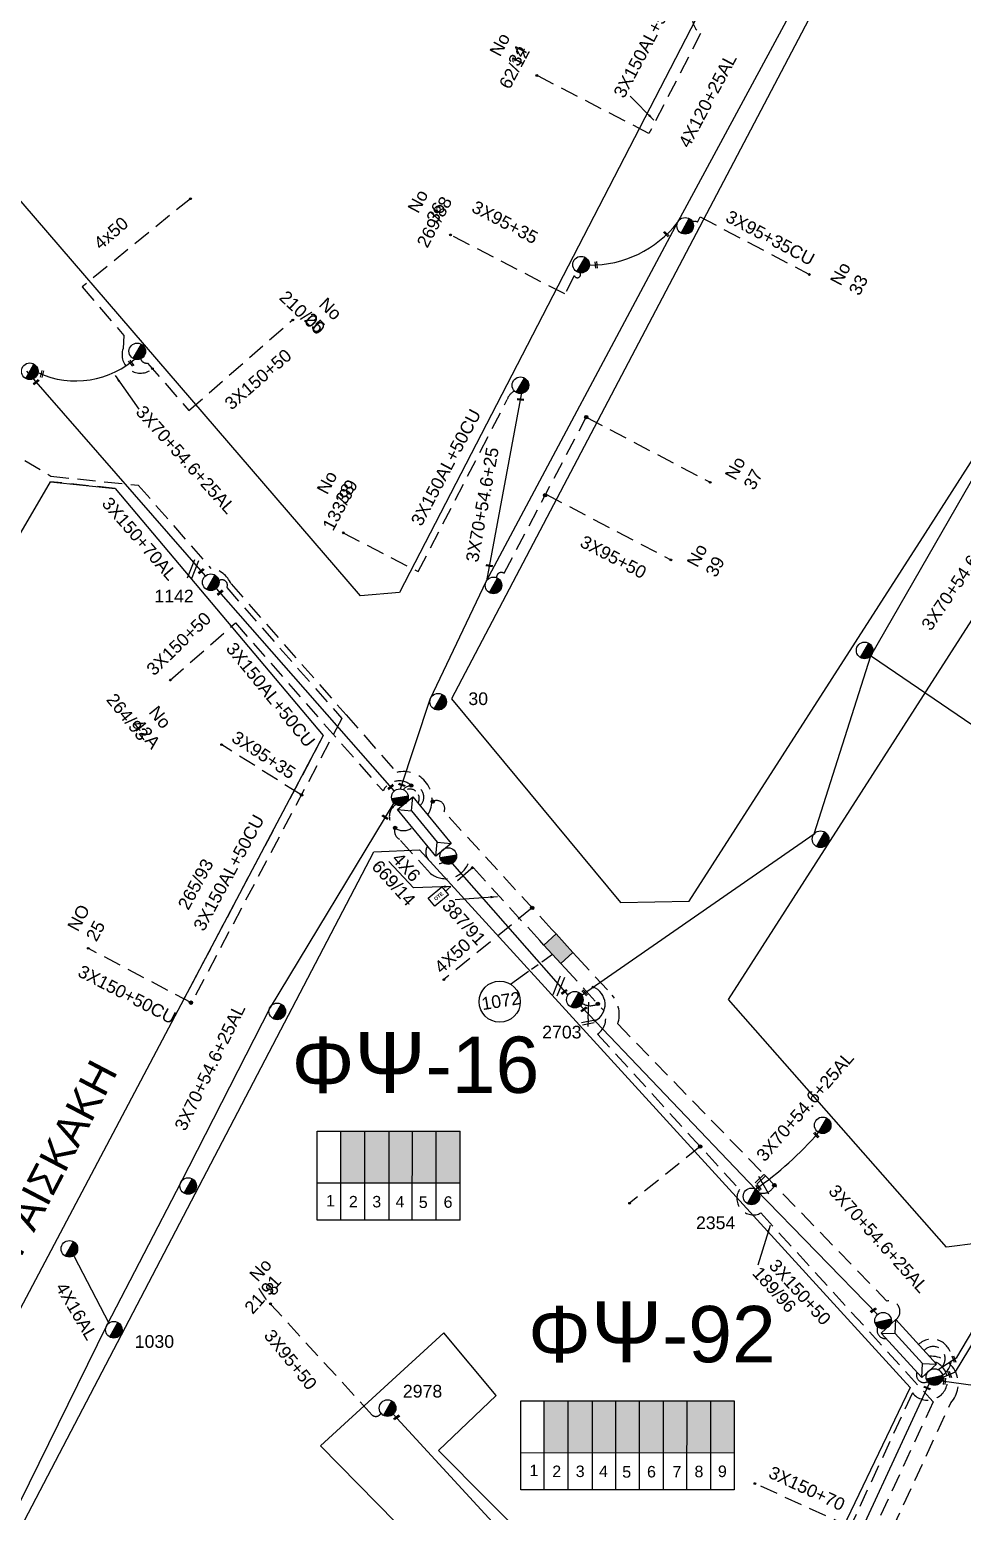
# Model space of a CAD drawing. Header units: millimetres. Extents: x 771 to 3391, y 686 to 1835.
# Drawn here: x 1578.8 to 1711.3, y 1358 to 1568.5 of the extents above; entities that cross this region are included whole.
import ezdxf

# ---------------------------------------------------------------- set-up
doc = ezdxf.new("R2010")
doc.units = ezdxf.units.MM
doc.linetypes.add('DASHED', pattern=[19.05, 12.7, -6.35])
for name, color, linetype in [('Link Box 4 Διευθύνσεων', 7, 'Continuous'), ('Pillar OTE', 7, 'Continuous'), ('Άγνωστα', 7, 'Continuous'), ('Γυμνά εναέρια ΧΤ και ΦΟΠ (3Φ)   4x50+16AL', 7, 'Continuous'), ('Εναέρια παροχή ΧΤ 4x16', 7, 'SYN_LINE'), ('Επιγραφές - Σχήματα', 7, 'Continuous'), ('Καλωδια Χ.Τ 3x95+35', 7, 'DASHED'), ('Καλωδια ΧΤ  3X95+50', 7, 'Continuous'), ('Καλώδια ΧΤ   3x150+50CU', 7, 'DASHED'), ('Καλώδια ΧΤ   3x150+70AL', 7, 'DASHED'), ('Καλώδια ΧΤ   3x150AL+50CU', 7, 'DASHED'), ('Μηχανική τομή', 7, 'Continuous'), ('Στύλος ΦΜ', 7, 'Continuous'), ('Στύλος ΦΜ @ 1', 7, 'Continuous'), ('Συνδέσεις', 7, 'Continuous'), ('Συνεστραμμένα ΧΤ   3x70+54.6+25 AL', 7, 'SYN_LINE'), ('Συνεστραμμένα ΧΤ   4x120+25 AL', 7, 'SYN_LINE'), ('Τομή', 7, 'Continuous'), ('Υποσταθμός εναέριος 2 στύλων', 7, 'Continuous'), ('Υποσταθμός πόλεως', 7, 'Continuous'), ('Υπόβαθρο ΔΕΗ', 7, 'Continuous'), ('Υπόγεια καλώδια Παροχών ΧΤ   4x16AL', 7, 'DASHED'), ('Υπόγεια καλώδια Παροχών ΧΤ   4x50AL', 7, 'DASHED'), ('Υπόγεια καλώδια Παροχών ΧΤ   4x6', 7, 'DASHED')]:
    doc.layers.add(name, color=color, linetype=linetype)
doc.styles.add('arial', font='arial.ttf')
doc.styles.get("Standard").update_dxf_attribs({"font": 'arial.ttf'})
doc.linetypes.add('SYN_LINE', pattern='A,0.5,-0.0001,["/\\/\\/\\/",Standard,S=0.1,R=0,X=0,Y=-0.05],-0.25', length=0.7501)
doc.dimstyles.new('ISO-25', dxfattribs={"dimtxt": 2.5, "dimasz": 2.5, "dimexe": 1.25, "dimexo": 0.625, "dimtad": 1, "dimtxsty": 'Standard', "dimcen": 2.5, "dimadec": 0, "dimazin": 0, "dimtfac": 1, "dimtmove": 0, "dimatfit": 3, "dimfxl": 1, "dimarcsym": 0})

# ---------------------------------------------------------------- blocks, each defined once
blk = doc.blocks.new('ΥΠΑΡΧΩΝ ΤΣΙΜΕΝΤΕΝΙΟΣ ΣΤΥΛΟΣ')
at = {"layer": 'Στύλος ΦΜ'}
blk.add_hatch(color=7, dxfattribs=at).paths.add_polyline_path([(-1.29, -2.28, 0.574793), (2.62, 0, 0.268822), (1.3, 2.27)])
at = {"layer": 'Στύλος ΦΜ', "color": 7}
blk.add_line((-1.29, -2.28), (1.3, 2.27), dxfattribs=at)
blk.add_circle((0, 0), 2.62, dxfattribs=at)
at = {"layer": 'Στύλος ΦΜ', "flags": 4}
for tag, p in [('ΑΡΙΘΜΟΣ', (-4.68, 8.05)), ('ΤΥΠΟΣ', (-4.91, 3.03))]:
    blk.add_attdef(tag, p, '', height=4, dxfattribs=at)
blk = doc.blocks.new('ΥΠΟΣΤΑΘΜΟΣ ΕΝΑΕΡΙΟΣ ΕΠΙ 2 ΣΤΥΛΩΝ')
at = {"layer": 'Υποσταθμός εναέριος 2 στύλων', "linetype": 'Continuous'}
for points in [[(-11.97, -2.11, 0.574793), (-8.45, -0.07, 0.268822), (-9.64, 1.98)], [(9.68, -2.15, 0.574793), (13.19, -0.1, 0.268822), (12.01, 1.95)]]:
    blk.add_hatch(color=256, dxfattribs=at).paths.add_polyline_path(points)
for p, q in [((-11.97, -2.11), (-9.64, 1.98)), ((9.68, -2.15), (12.01, 1.95))]:
    blk.add_line(p, q, dxfattribs=at)
for centre in [(-10.81, -0.07), (10.84, -0.1)]:
    blk.add_circle(centre, 2.36, dxfattribs=at)
at = {"layer": 'Υποσταθμός πόλεως', "linetype": 'Continuous', "ltscale": 40}
blk.add_lwpolyline([(-8.57, 2.82), (8.57, 2.82), (8.57, -2.82), (-8.57, -2.82)], close=True, dxfattribs=at)
for points in [[(-5.75, 0), (-8.57, 2.82)], [(-8.57, -2.82), (-5.75, 0)], [(-5.75, 0), (5.75, 0)], [(5.75, 0), (8.57, 2.82)], [(8.57, -2.82), (5.75, 0)]]:
    blk.add_lwpolyline(points, dxfattribs=at)
at = {"layer": 'Υποσταθμός εναέριος 2 στύλων', "ltscale": 40, "flags": 1}
for tag, p in [('ΜΕΤΑΣΧΗΜΑΤΙΣΜΟΣ', (14.09, 2.51)), ('ΙΣΧΥΣ', (14.07, -0.28)), ('ΑΡΙΘΜΟΣ', (14.19, -3))]:
    blk.add_attdef(tag, p, '', height=1.8, dxfattribs=at)
blk = doc.blocks.new('ΜΗΧΑΝΙΚΗ ΤΟΜΗ')
at = {"layer": 'Μηχανική τομή', "ltscale": 40}
for p, q in [((-1.89, 0.78), (1.89, 0.78)), ((1.89, 0), (-1.89, 0))]:
    blk.add_line(p, q, dxfattribs=at)
blk = doc.blocks.new('_ΣΥΝΔΕΣΗ')
at = {"layer": 'Συνδέσεις', "linetype": 'SYN_LINE', "ltscale": 40}
blk.add_hatch(color=256, dxfattribs=at).paths.add_polyline_path([(0.5, -0.01, 1), (-0.5, -0.01, 1)])
at = {"layer": 'Συνδέσεις'}
blk.add_circle((0, -0.01), 0.5, dxfattribs=at)
blk = doc.blocks.new('LINK BOX 4 ΑΝΑΧΩΡΗΣΕΩΝ')
at = {"layer": 'Link Box 4 Διευθύνσεων', "ltscale": 40}
blk.add_hatch(color=256, dxfattribs=at).paths.add_polyline_path([(-3.54, 0), (-3.54, -4.67), (3.54, -4.67), (3.54, 0)])
for p, q in [((-3.54, 0), (-5.33, 0)), ((5.33, 0), (3.54, 0)), ((-3.54, -4.67), (-5.33, -4.67)), ((5.33, -4.67), (3.54, -4.67))]:
    blk.add_line(p, q, dxfattribs=at)
blk.add_lwpolyline([(-3.54, -4.67), (-3.54, 0), (3.54, 0), (3.54, -4.67)], close=True, dxfattribs=at)
blk = doc.blocks.new('τομή_')
at = {"layer": 'Επιγραφές - Σχήματα'}
for p, q in [((-1.29, -0.22), (0.13, 0.75)), ((-1.08, -0.46), (0.34, 0.51)), ((-0.66, 0.62), (-0.29, -0.37))]:
    blk.add_line(p, q, dxfattribs=at)
blk = doc.blocks.new('ΤΟΜΗ')
at = {"layer": 'Τομή', "ltscale": 40}
for p, q in [((-5.68, 0), (5.68, 0)), ((5.68, -2.33), (-5.68, -2.33))]:
    blk.add_line(p, q, dxfattribs=at)
blk = doc.blocks.new('TSONTA XT1')
at = {"ltscale": 40}
h = blk.add_hatch(color=256, dxfattribs=at)
h.dxf.hatch_style = 1
h.paths.add_polyline_path([(596, 2487.7), (597.1, 2488.8), (596, 2489.9), (594.9, 2488.8)])
blk.add_lwpolyline([(594.9, 2488.8), (596, 2489.9), (597.1, 2488.8), (596, 2487.7)], close=True, dxfattribs=at)
blk = doc.blocks.new('PILLAR ΟΤΕ')
at = {"layer": 'Pillar OTE', "ltscale": 40}
blk.add_lwpolyline([(-3.31, 2.02), (3.39, 2.02), (3.39, -1.99), (-3.31, -1.99)], close=True, dxfattribs=at)
at = {"layer": 'Pillar OTE', "insert": (-1.81, 0.71), "char_height": 1.3575, "width": 109.961, "attachment_point": 1}
blk.add_mtext('{\\fArial|b1|i0|c161|p34;OTE}', dxfattribs=at)

msp = doc.modelspace()

# ---------------------------------------------------------------- hatches: boundary and pattern name
at = {"layer": 'Pillar OTE', "ltscale": 40}
h = msp.add_hatch(color=256, dxfattribs=at)
h.dxf.hatch_style = 1
h.paths.add_polyline_path([(1641.69201, 1449.63081), (1641.52393, 1449.24783), (1641.93033, 1449.3655)])
at = {"layer": 'Καλώδια ΧΤ   3x150+50CU', "linetype": 'DASHED', "ltscale": 0.2}
h = msp.add_hatch(color=173, dxfattribs=at)
h.dxf.hatch_style = 1
h.paths.add_polyline_path([(1626.46004, 1412.04617), (1623.02016, 1412.04639), (1623.0197, 1404.6858), (1626.45958, 1404.68246)])
h = msp.add_hatch(color=27, dxfattribs=at)
h.dxf.hatch_style = 1
h.paths.add_polyline_path([(1629.89961, 1412.04596), (1626.46004, 1412.04617), (1626.45958, 1404.68246), (1629.89914, 1404.67912)])
h = msp.add_hatch(color=30, dxfattribs=at)
h.dxf.hatch_style = 1
h.paths.add_polyline_path([(1633.19716, 1412.04575), (1629.89961, 1412.04596), (1629.89914, 1404.67912), (1633.1967, 1404.67591)])
h = msp.add_hatch(color=85, dxfattribs=at)
h.dxf.hatch_style = 1
h.paths.add_polyline_path([(1636.58316, 1412.04554), (1633.19716, 1412.04575), (1633.1967, 1404.67591), (1636.5827, 1404.67263)])
h = msp.add_hatch(color=2, dxfattribs=at)
h.dxf.hatch_style = 1
h.paths.add_polyline_path([(1639.9798, 1412.04533), (1636.58316, 1412.04554), (1636.5827, 1404.67263), (1639.97934, 1404.66933)])
h = msp.add_hatch(color=1, dxfattribs=at)
h.dxf.hatch_style = 1
h.paths.add_polyline_path([(1655.35573, 1373.74575), (1651.91586, 1373.74596), (1651.9154, 1366.38537), (1655.35527, 1366.38203)])
h = msp.add_hatch(color=173, dxfattribs=at)
h.dxf.hatch_style = 1
h.paths.add_polyline_path([(1658.7953, 1373.74553), (1655.35573, 1373.74575), (1655.35527, 1366.38203), (1658.79484, 1366.37869)])
h = msp.add_hatch(color=30, dxfattribs=at)
h.dxf.hatch_style = 1
h.paths.add_polyline_path([(1662.09286, 1373.74533), (1658.7953, 1373.74553), (1658.79484, 1366.37869), (1662.0924, 1366.37549)])
h = msp.add_hatch(color=151, dxfattribs=at)
h.dxf.hatch_style = 1
h.paths.add_polyline_path([(1665.47886, 1373.74512), (1662.09286, 1373.74533), (1662.0924, 1366.37549), (1665.4784, 1366.3722)])
h = msp.add_hatch(color=62, dxfattribs=at)
h.dxf.hatch_style = 1
h.paths.add_polyline_path([(1668.8755, 1373.7449), (1665.47886, 1373.74512), (1665.4784, 1366.3722), (1668.87504, 1366.3689)])
h = msp.add_hatch(color=2, dxfattribs=at)
h.dxf.hatch_style = 1
h.paths.add_polyline_path([(1672.21255, 1373.74469), (1668.8755, 1373.7449), (1668.87504, 1366.3689), (1672.21209, 1366.36566)])
h = msp.add_hatch(color=5, dxfattribs=at)
h.dxf.hatch_style = 1
h.paths.add_polyline_path([(1675.60092, 1373.74448), (1672.21255, 1373.74469), (1672.21209, 1366.36566), (1675.60046, 1366.36237)])
h = msp.add_hatch(color=6, dxfattribs=at)
h.dxf.hatch_style = 1
h.paths.add_polyline_path([(1678.92103, 1373.74427), (1675.60092, 1373.74448), (1675.60046, 1366.36237), (1678.92056, 1366.35915)])

# ---------------------------------------------------------------- linework, layer by layer
at = {"layer": 'Pillar OTE', "ltscale": 40}
for points in [[(1641.93033, 1449.3655), (1641.52393, 1449.24783), (1641.69201, 1449.63081), (1641.93033, 1449.3655)], [(1619.69146, 1399.40631), (1619.69225, 1412.0466), (1639.9798, 1412.04533)], [(1623.01937, 1399.40391), (1623.02016, 1412.04639)], [(1626.45925, 1399.40048), (1626.46004, 1412.04617)], [(1629.89881, 1399.39704), (1629.89961, 1412.04596)], [(1633.19637, 1399.39375), (1633.19716, 1412.04575)], [(1636.58237, 1399.39037), (1636.58316, 1412.04554)], [(1639.97902, 1399.50941), (1639.9798, 1412.04533)], [(1619.69179, 1404.68903), (1639.97934, 1404.66933)], [(1639.97901, 1399.38698), (1639.97902, 1399.50941)], [(1639.97901, 1399.37757), (1639.97901, 1399.37757), (1619.69146, 1399.40724)], [(1648.58716, 1361.10588), (1648.58795, 1373.74617), (1678.92103, 1373.74427), (1678.92023, 1361.07652), (1648.58716, 1361.10681)], [(1651.91507, 1361.10349), (1651.91586, 1373.74596)], [(1655.35494, 1361.10005), (1655.35573, 1373.74575)], [(1658.79451, 1361.09662), (1658.7953, 1373.74553)], [(1662.09207, 1361.09333), (1662.09286, 1373.74533)], [(1665.47806, 1361.08995), (1665.47886, 1373.74512)], [(1668.87471, 1361.08655), (1668.8755, 1373.7449)], [(1672.21175, 1361.08322), (1672.21255, 1373.74469)], [(1675.60013, 1361.07984), (1675.60092, 1373.74448)], [(1648.58749, 1366.38861), (1678.92056, 1366.35915)]]:
    msp.add_lwpolyline(points, dxfattribs=at)
at = {"layer": 'Άγνωστα', "color": 151, "linetype": 'SYN_LINE', "ltscale": 15}
msp.add_lwpolyline([(1697.39057, 1480.18288), (1713.8339, 1468.99562)], dxfattribs=at)
at = {"layer": 'Άγνωστα', "color": 30, "linetype": 'DASHED', "ltscale": 0.2}
msp.add_lwpolyline([(1674.09349, 1409.84036), (1664.05365, 1401.78909)], dxfattribs=at)
at = {"layer": 'Γυμνά εναέρια ΧΤ και ΦΟΠ (3Φ)   4x50+16AL', "color": 1, "linetype": 'Continuous', "ltscale": 0.2}
msp.add_lwpolyline([(1678.49511, 1322.40586), (1659.8037, 1339.97454), (1630.47992, 1371.82759)], dxfattribs=at)
at = {"layer": 'Εναέρια παροχή ΧΤ 4x16', "color": 85, "linetype": 'Continuous', "ltscale": 0.2}
msp.add_lwpolyline([(1590.12271, 1384.7312), (1584.61538, 1395.34991)], dxfattribs=at)
at = {"layer": 'Καλωδια Χ.Τ 3x95+35', "color": 27, "linetype": 'DASHED', "ltscale": 0.2}
for points in [[(1672.78175, 1541.11334, -0.270676768), (1673.69659, 1541.13253), (1674.08495, 1541.87089), (1689.50818, 1533.75851)], [(1657.05034, 1533.92405, -1.049073113), (1656.20043, 1533.52755), (1654.85729, 1530.92786), (1638.41781, 1539.42138)]]:
    msp.add_lwpolyline(points, format="xyb", dxfattribs=at)
at = {"layer": 'Καλωδια Χ.Τ 3x95+35', "color": 30, "linetype": 'DASHED', "ltscale": 0.2}
msp.add_lwpolyline([(1617.24138, 1459.87959), (1605.99924, 1466.98765)], dxfattribs=at)
at = {"layer": 'Καλωδια ΧΤ  3X95+50', "color": 27, "linetype": 'DASHED', "ltscale": 0.2}
for points in [[(1657.89783, 1513.44072), (1675.50535, 1504.17944)], [(1652.15051, 1502.51392), (1669.93206, 1493.1611)]]:
    msp.add_lwpolyline(points, dxfattribs=at)
at = {"layer": 'Καλωδια ΧΤ  3X95+50', "color": 1, "linetype": 'DASHED', "ltscale": 0.2}
msp.add_lwpolyline([(1628.74397, 1371.98217, -0.479630736), (1627.51234, 1371.69204), (1627.51234, 1371.69204), (1613.08765, 1387.42968)], format="xyb", dxfattribs=at)
at = {"layer": 'Καλώδια ΧΤ   3x150+50CU', "color": 27, "linetype": 'DASHED', "ltscale": 0.2}
for points in [[(1676.18091, 1572.36242, 0.884815953), (1674.15273, 1567.94505), (1666.80854, 1553.73016), (1650.86609, 1561.9669)], [(1623.39193, 1497.00293), (1634.04714, 1491.49787), (1646.67253, 1515.93471, -0.221332798), (1647.71927, 1517.12657)]]:
    msp.add_lwpolyline(points, format="xyb", dxfattribs=at)
at = {"layer": 'Καλώδια ΧΤ   3x150+50CU', "linetype": 'DASHED', "ltscale": 0.2}
for points in [[(1591.0007, 1503.30854), (1581.7755, 1504.25496)], [(1620.54145, 1468.20932), (1600.75395, 1430.8097)]]:
    msp.add_lwpolyline(points, dxfattribs=at)
at = {"layer": 'Καλώδια ΧΤ   3x150+50CU', "color": 30, "linetype": 'DASHED', "ltscale": 0.2}
for points in [[(1605.72775, 1490.19881, -0.781356455), (1606.84508, 1489.22654), (1623.18219, 1470.63451), (1601.81464, 1430.24851), (1587.20606, 1437.97766)], [(1598.78893, 1476.0696), (1608.05593, 1484.21266), (1629.03234, 1460.341, -0.499969321), (1633.04712, 1461.11486)], [(1656.61591, 1436.76126), (1661.59173, 1431.32738, -0.258708654), (1662.38154, 1427.26412), (1683.15536, 1405.87471), (1700.60722, 1387.90569, -0.807668055), (1701.88487, 1385.25983)], [(1654.89456, 1435.18501), (1660.45561, 1429.11203, -0.356847731), (1659.50711, 1425.81567), (1679.66415, 1403.73926, 0.767804806), (1682.70654, 1400.40717), (1707.18321, 1373.59981), (1694.51263, 1346.23678), (1686.35709, 1331.11819)]]:
    msp.add_lwpolyline(points, format="xyb", dxfattribs=at)
at = {"layer": 'Καλώδια ΧΤ   3x150+50CU', "color": 2, "linetype": 'DASHED', "ltscale": 0.2}
msp.add_lwpolyline([(1653.01744, 1440.69099), (1637.71383, 1457.40342, 0.750425086), (1635.9887, 1458.7706)], format="xyb", dxfattribs=at)
at = {"layer": 'Καλώδια ΧΤ   3x150+50CU', "color": 85, "linetype": 'DASHED', "ltscale": 0.2}
msp.add_lwpolyline([(1651.29609, 1439.11475), (1641.17969, 1450.16244, -0.510178686), (1635.79481, 1448.62371), (1631.36362, 1453.47684, -0.365445476), (1630.74004, 1455.10473)], format="xyb", dxfattribs=at)
at = {"layer": 'Καλώδια ΧΤ   3x150+50CU', "color": 62, "linetype": 'DASHED', "ltscale": 0.2}
msp.add_lwpolyline([(1688.46544, 1330.11698), (1696.57492, 1345.15017), (1709.68681, 1373.46624, 0.673524003), (1706.63286, 1380.06265)], format="xyb", dxfattribs=at)
at = {"layer": 'Καλώδια ΧΤ   3x150+50CU', "color": 30, "linetype": 'DASHED', "ltscale": 0.2}
for centre, radius, start, end in [((1633.1649, 1459.45869), 1.66035, 312.937406, 139.4975063), ((1658.49957, 1431.99906), 2.15402, 237.3585189, 298.863188), ((1682.99953, 1404.9218), 1.70985, 250.0093061, 341.1420018)]:
    msp.add_arc(centre, radius, start, end, dxfattribs=at)
at = {"layer": 'Καλώδια ΧΤ   3x150+50CU', "color": 27, "linetype": 'DASHED', "ltscale": 0.1}
msp.add_arc((1632.83867, 1459.27044), 1.34849, 329.9549669, 122.1680546, dxfattribs=at)
at = {"layer": 'Καλώδια ΧΤ   3x150+50CU', "color": 85, "linetype": 'DASHED', "ltscale": 0.2}
msp.add_arc((1631.93654, 1456.71689), 2.00765, 121.9682259, 308.791064, dxfattribs=at)
at = {"layer": 'Καλώδια ΧΤ   3x150+50CU', "color": 173, "linetype": 'DASHED', "ltscale": 0.2}
for centre, radius, start, end in [((1636.72853, 1451.63558), 1.63694, 146.9946163, 299.0550029), ((1705.85553, 1377.3914), 1.06298, 156.8520291, 299.074311)]:
    msp.add_arc(centre, radius, start, end, dxfattribs=at)
at = {"layer": 'Καλώδια ΧΤ   3x150+50CU', "color": 151, "linetype": 'DASHED', "ltscale": 0.2}
msp.add_arc((1700.39868, 1383.76533), 1.19374, 157.4245281, 275.9107479, dxfattribs=at)
at = {"layer": 'Καλώδια ΧΤ   3x150+50CU', "color": 5, "linetype": 'DASHED', "ltscale": 0.2}
msp.add_arc((1706.99891, 1379.70694), 2.77823, 302.7687686, 133.0394199, dxfattribs=at)
at = {"layer": 'Καλώδια ΧΤ   3x150+50CU', "color": 2, "linetype": 'DASHED', "ltscale": 0.2}
msp.add_arc((1707.16425, 1379.72864), 1.71781, 294.6336421, 137.994084, dxfattribs=at)
at = {"layer": 'Καλώδια ΧΤ   3x150+70AL', "color": 2, "linetype": 'DASHED', "ltscale": 0.2}
msp.add_lwpolyline([(1577.6764, 1519.88337, -0.397175627), (1576.29857, 1519.31181), (1571.62757, 1511.23572), (1581.85715, 1505.05079), (1594.27279, 1503.77705), (1604.56789, 1491.96345, -0.267899248), (1607.44603, 1489.75461), (1623.78314, 1471.16258), (1630.97492, 1462.97816, -0.680371194), (1635.37504, 1456.93272)], format="xyb", dxfattribs=at)
at = {"layer": 'Καλώδια ΧΤ   3x150+70AL', "color": 27, "linetype": 'DASHED', "ltscale": 0.2}
msp.add_lwpolyline([(1645.15434, 1490.63368, -0.620787473), (1646.23154, 1491.26078), (1657.89783, 1513.44072)], format="xyb", dxfattribs=at)
at = {"layer": 'Καλώδια ΧΤ   3x150+70AL', "color": 6, "linetype": 'DASHED', "ltscale": 0.2}
msp.add_lwpolyline([(1707.32283, 1379.30741, -1.319252887), (1704.22844, 1374.85138), (1704.22844, 1374.85138), (1704.22844, 1374.85138), (1695.40801, 1355.80304), (1681.8665, 1361.98389)], format="xyb", dxfattribs=at)
at = {"layer": 'Καλώδια ΧΤ   3x150AL+50CU', "color": 5, "linetype": 'DASHED', "ltscale": 0.2}
msp.add_lwpolyline([(1594.57944, 1521.86583, 0.432640331), (1595.58606, 1521.12182), (1601.46708, 1514.3623), (1616.19608, 1527.26449)], format="xyb", dxfattribs=at)
at = {"layer": 'Συνεστραμμένα ΧΤ   3x70+54.6+25 AL', "color": 2, "ltscale": 20}
msp.add_lwpolyline([(1707.88026, 1378.16717), (1710.53876, 1379.87931), (1728.97833, 1410.93922), (1756.09921, 1456.30593), (1770.76197, 1481.98197), (1794.57013, 1523.29712), (1803.89579, 1541.8417)], dxfattribs=at)
at = {"layer": 'Συνεστραμμένα ΧΤ   3x70+54.6+25 AL', "color": 85, "ltscale": 20}
msp.add_lwpolyline([(1603.79667, 1490.8781), (1603.79667, 1490.8781), (1578.45337, 1519.95945)], dxfattribs=at)
at = {"layer": 'Συνεστραμμένα ΧΤ   3x70+54.6+25 AL', "color": 27, "linetype": 'SYN_LINE', "ltscale": 20}
msp.add_lwpolyline([(1648.79443, 1517.40802), (1643.73971, 1490.18584)], dxfattribs=at)
at = {"layer": 'Συνεστραμμένα ΧΤ   3x70+54.6+25 AL', "color": 151, "linetype": 'SYN_LINE', "ltscale": 20}
msp.add_lwpolyline([(1699.25881, 1385.97201), (1681.96199, 1403.78138), (1656.28296, 1430.70338), (1690.27041, 1454.23887), (1698.33378, 1479.54117), (1716.58236, 1511.29132), (1716.99325, 1511.38389)], dxfattribs=at)
at = {"layer": 'Συνεστραμμένα ΧΤ   3x70+54.6+25 AL', "color": 30, "linetype": 'SYN_LINE', "ltscale": 20}
msp.add_lwpolyline([(1605.35132, 1489.10852), (1630.63836, 1460.33126)], dxfattribs=at)
at = {"layer": 'Συνεστραμμένα ΧΤ   3x70+54.6+25 AL', "color": 85, "linetype": 'SYN_LINE', "ltscale": 20}
msp.add_lwpolyline([(1630.57887, 1458.64365), (1612.98735, 1429.61308), (1600.28915, 1404.74209), (1589.82068, 1384.48576), (1574.53577, 1353.56444)], dxfattribs=at)
at = {"layer": 'Συνεστραμμένα ΧΤ   3x70+54.6+25 AL', "color": 5, "linetype": 'SYN_LINE', "ltscale": 20}
msp.add_lwpolyline([(1707.67868, 1376.69145), (1710.35544, 1377.84755), (1724.16848, 1400.68843), (1728.60165, 1407.72646), (1728.79143, 1410.62439), (1730.4666, 1411.20247), (1750.52533, 1444.4527), (1756.19669, 1453.88055), (1755.35057, 1456.19487)], dxfattribs=at)
at = {"layer": 'Συνεστραμμένα ΧΤ   3x70+54.6+25 AL', "color": 173, "linetype": 'SYN_LINE', "ltscale": 20}
for points in [[(1638.8613, 1450.06105), (1655.30235, 1431.36041)], [(1708.39505, 1376.5646), (1725.17828, 1374.24544), (1741.82184, 1354.31498), (1758.97254, 1334.1354), (1777.14454, 1312.76741), (1795.04683, 1292.50917), (1809.60602, 1275.50146), (1827.20529, 1255.23213)]]:
    msp.add_lwpolyline(points, dxfattribs=at)
at = {"layer": 'Συνεστραμμένα ΧΤ   3x70+54.6+25 AL', "color": 1, "linetype": 'SYN_LINE', "ltscale": 20}
msp.add_lwpolyline([(1706.61217, 1376.19849), (1693.02342, 1346.85263), (1679.52056, 1321.82127)], dxfattribs=at)
at = {"layer": 'Συνεστραμμένα ΧΤ   3x70+54.6+25 AL', "color": 27, "linetype": 'SYN_LINE', "ltscale": 15}
msp.add_arc((1658.41124, 1550.86531), 15.83946, 269.7523507, 321.8803209, dxfattribs=at)
at = {"layer": 'Συνεστραμμένα ΧΤ   3x70+54.6+25 AL', "color": 5, "linetype": 'SYN_LINE', "ltscale": 20}
msp.add_arc((1585.40561, 1531.43369), 12.8594, 245.2151664, 312.868405, dxfattribs=at)
at = {"layer": 'Συνεστραμμένα ΧΤ   3x70+54.6+25 AL', "color": 151, "linetype": 'SYN_LINE', "ltscale": 15}
msp.add_arc((1652.98602, 1444.94679), 50.34082, 305.1413872, 318.8728272, dxfattribs=at)
at = {"layer": 'Συνεστραμμένα ΧΤ   4x120+25 AL', "color": 27, "linetype": 'SYN_LINE', "ltscale": 20}
msp.add_lwpolyline([(1631.50885, 1460.6336), (1635.75084, 1473.38431), (1643.73971, 1490.18584), (1670.94727, 1541.22775), (1691.1338, 1578.64128), (1705.64325, 1603.53311)], dxfattribs=at)
at = {"layer": 'Υπόβαθρο ΔΕΗ'}
for points in [[(1594.8852, 1657.16123), (1663.17395, 1614.7073), (1663.17395, 1614.7073), (1688.72698, 1599.51093), (1631.38765, 1488.52895), (1625.82302, 1488.0596), (1548.91821, 1577.41512), (1594.8852, 1657.16123)], [(1662.76291, 1444.4904), (1672.53322, 1444.70029), (1706.07149, 1496.93619), (1749.27286, 1564.42394), (1702.02999, 1593.74855), (1638.74072, 1473.4231), (1662.76291, 1444.4904)], [(1678.10009, 1430.72623), (1759.69049, 1557.86496), (1798.03827, 1534.00543), (1718.05142, 1396.69551), (1709.05692, 1395.55866), (1678.10009, 1430.72623)], [(1581.7755, 1504.25496), (1591.0007, 1503.30854), (1620.54145, 1468.20932), (1565.56158, 1364.29392), (1546.3453, 1381.25319), (1558.62863, 1404.37103), (1547.8891, 1410.08264), (1536.54551, 1388.90487), (1521.93896, 1401.69081), (1581.7755, 1504.25496)], [(1576.46743, 1353.55549), (1627.73378, 1451.68435), (1634.19703, 1451.98118), (1703.93009, 1375.60808), (1679.21281, 1324.1158), (1679.21281, 1324.1158), (1679.21281, 1324.1158), (1636.90039, 1366.67172), (1645.10894, 1374.47827), (1637.65346, 1383.3777), (1620.17367, 1367.35924), (1673.65377, 1312.88338), (1673.65377, 1312.88338), (1673.65377, 1312.88338), (1653.68213, 1274.98237), (1644.36477, 1277.84103), (1576.46743, 1353.55549)], [(1633.37946, 1446.59253), (1629.85178, 1450.3164)], [(1650.11496, 1435.03318), (1651.08066, 1435.71903)], [(1651.60514, 1436.09153), (1653.09533, 1437.14988)], [(1647.1346, 1432.91648), (1649.70065, 1434.73893)], [(1658.15822, 1427.97143), (1658.2793, 1430.34288)], [(1682.88511, 1404.71551), (1683.77778, 1403.13601)]]:
    msp.add_lwpolyline(points, dxfattribs=at)
msp.add_circle((1645.61205, 1430.41992), 2.92421, dxfattribs=at)
msp.add_arc((1657.95689, 1430.04385), 2.61854, 296.8641322, 69.5218848, dxfattribs=at)
at = {"layer": 'Υπόγεια καλώδια Παροχών ΧΤ   4x50AL', "color": 5, "linetype": 'DASHED', "ltscale": 0.2}
msp.add_lwpolyline([(1601.66834, 1544.46328), (1586.29088, 1531.93636), (1592.23331, 1525.04241), (1592.11458, 1523.17438, 0.774219683), (1596.28005, 1520.32416, 0.513545396)], format="xyb", dxfattribs=at)
at = {"layer": 'Υπόγεια καλώδια Παροχών ΧΤ   4x50AL', "color": 2, "linetype": 'DASHED', "ltscale": 0.2}
msp.add_lwpolyline([(1650.21973, 1443.74626), (1637.68052, 1433.54988)], dxfattribs=at)
at = {"layer": 'Υπόγεια καλώδια Παροχών ΧΤ   4x6', "color": 85, "linetype": 'DASHED', "ltscale": 0.2}
msp.add_lwpolyline([(1641.52393, 1449.24783), (1637.87273, 1446.08588)], dxfattribs=at)

# ---------------------------------------------------------------- block references
at = {"layer": 'Link Box 4 Διευθύνσεων', "xscale": 0.4999999999999999, "yscale": 0.4999999999999999, "zscale": 0.4999999999999999, "rotation": 312.4804185998576}
msp.add_blockref('LINK BOX 4 ΑΝΑΧΩΡΗΣΕΩΝ', (1654.81668, 1438.72612), dxfattribs=at)
at = {"layer": 'Pillar OTE', "xscale": 0.3750000000000001, "yscale": 0.3750000000000001, "zscale": 0.3750000000000001, "rotation": 39.49957125318861}
msp.add_blockref('PILLAR ΟΤΕ', (1636.89851, 1445.34486), dxfattribs=at)
at = {"layer": 'Επιγραφές - Σχήματα'}
for p, rotation in [((1658.51964, 1427.13611), 336.7428863441848), ((1683.11055, 1405.12874), 10.06340706940042)]:
    msp.add_blockref('τομή_', p, dxfattribs=dict(at, rotation=rotation))
at = {"layer": 'Μηχανική τομή'}
for p, xscale, yscale, zscale, rotation in [((1669.21267, 1539.3562), 0.2500000000001926, 0.2500000000001926, 0.2500000000001926, 315.682548902675), ((1659.22274, 1535.04694), 0.2500000000001926, 0.2500000000001926, 0.2500000000001926, 274.5518553735486), ((1593.19247, 1521.03054), 0.249999999999919, 0.249999999999919, 0.249999999999919, 309.1386849044329), ((1580.49966, 1519.58744), 0.249999999999919, 0.249999999999919, 0.249999999999919, 255.2830443719102), ((1579.80726, 1518.31952), 0.249999999999919, 0.249999999999919, 0.249999999999919, 40.56615340063241), ((1648.54429, 1515.85278), 0.2500000000001926, 0.2500000000001926, 0.2500000000001926, 353.2363116465848), ((1644.12188, 1492.24405), 0.2500000000001926, 0.2500000000001926, 0.2500000000001926, 353.2363116465848), ((1603.25349, 1491.50139), 0.249999999999919, 0.249999999999919, 0.249999999999919, 40.56615340063241), ((1605.94365, 1488.43444), 0.249999999999919, 0.249999999999919, 0.249999999999919, 40.56615340063241), ((1630.18432, 1460.8323), 0.249999999999919, 0.249999999999919, 0.249999999999919, 40.56615340063241), ((1631.6674, 1461.11017), 0.2500000000001927, 0.2500000000001927, 0.2500000000001927, 341.4480870787878), ((1629.27313, 1456.54337), 0.2500000000001928, 0.2500000000001928, 0.2500000000001928, 325.982015981148), ((1654.81469, 1431.73147), 0.2499999999999681, 0.2499999999999681, 0.2499999999999681, 36.11407878704492), ((1657.59776, 1431.61385), 0.2500000000001928, 0.2500000000001928, 0.2500000000001928, 312.6268794242704), ((1657.63075, 1429.25347), 0.2499999999999681, 0.2499999999999681, 0.2499999999999681, 36.11407878704492), ((1690.50087, 1411.41045), 0.2500000000001927, 0.2500000000001927, 0.2500000000001927, 312.0080381144837), ((1682.28283, 1403.95577), 0.2500000000001927, 0.2500000000001927, 0.2500000000001927, 312.0080381144838), ((1698.73073, 1386.51574), 0.2499999999999681, 0.2499999999999681, 0.2499999999999681, 36.11407878704492), ((1710.04478, 1379.61731), 0.2500000000002005, 0.2500000000002005, 0.2500000000002005, 288.7183560410072), ((1708.70916, 1376.52119), 0.2500000000002005, 0.2500000000002005, 0.2500000000002005, 263.6989400630474), ((1709.42725, 1377.44667), 0.2500000000002005, 0.2500000000002005, 0.2500000000002005, 288.7183560410072), ((1706.27118, 1375.4621), 0.2500000000001927, 0.2500000000001927, 0.2500000000001927, 336.0040190572474), ((1631.03176, 1371.29126), 0.2499999999999681, 0.2499999999999681, 0.2499999999999681, 36.11407878704492)]:
    msp.add_blockref('ΜΗΧΑΝΙΚΗ ΤΟΜΗ', p, dxfattribs=dict(at, xscale=xscale, yscale=yscale, zscale=zscale, rotation=rotation))
at = {"layer": 'Στύλος ΦΜ @ 1', "ltscale": 40, "xscale": 0.4499999999998181, "yscale": 0.4499999999998181, "zscale": 0.4499999999998181}
for p in [(1671.94686, 1540.60488), (1657.1671, 1535.09601), (1594.12594, 1522.78504), (1648.54799, 1517.96345), (1644.7231, 1489.5377), (1697.4446, 1480.31351), (1691.182, 1453.49311), (1614.01446, 1429.03672), (1691.48635, 1412.86047), (1601.35578, 1404.24266), (1584.47754, 1395.3168)]:
    msp.add_blockref('ΥΠΑΡΧΩΝ ΤΣΙΜΕΝΤΕΝΙΟΣ ΣΤΥΛΟΣ', p, dxfattribs=at)
at = {"layer": 'Στύλος ΦΜ @ 1', "ltscale": 40}
ref = msp.add_blockref('ΥΠΑΡΧΩΝ ΤΣΙΜΕΝΤΕΝΙΟΣ ΣΤΥΛΟΣ', (1578.85238, 1519.9483), dxfattribs=dict(at, xscale=0.4499999999998181, yscale=0.4499999999998181, zscale=0.4499999999998181))
ref.add_attrib('ΤΥΠΟΣ', '874', (1571.06004, 1519.14682), dxfattribs={"layer": 'Στύλος ΦΜ', "height": 1.8, "flags": 4})
ref = msp.add_blockref('ΥΠΑΡΧΩΝ ΤΣΙΜΕΝΤΕΝΙΟΣ ΣΤΥΛΟΣ', (1604.56886, 1489.9888), dxfattribs=dict(at, xscale=0.4499999999998181, yscale=0.4499999999998181, zscale=0.4499999999998181))
ref.add_attrib('ΤΥΠΟΣ', '1142', (1596.55006, 1487.11949), dxfattribs={"layer": 'Στύλος ΦΜ', "height": 1.8, "flags": 4})
ref = msp.add_blockref('ΥΠΑΡΧΩΝ ΤΣΙΜΕΝΤΕΝΙΟΣ ΣΤΥΛΟΣ', (1636.86847, 1473.01277), dxfattribs=dict(at, xscale=0.4499999999998181, yscale=0.4499999999998181, zscale=0.4499999999998181))
ref.add_attrib('ΤΥΠΟΣ', '30', (1641.15636, 1472.54889), dxfattribs={"layer": 'Στύλος ΦΜ', "height": 1.8, "flags": 4})
ref = msp.add_blockref('ΥΠΑΡΧΩΝ ΤΣΙΜΕΝΤΕΝΙΟΣ ΣΤΥΛΟΣ', (1656.2807, 1430.70467), dxfattribs=dict(at, xscale=0.4499999999998181, yscale=0.4499999999998181, zscale=0.4499999999998181))
ref.add_attrib('ΤΥΠΟΣ', '2703', (1651.63799, 1425.2004), dxfattribs={"layer": 'Στύλος ΦΜ', "height": 1.8, "flags": 4})
ref = msp.add_blockref('ΥΠΑΡΧΩΝ ΤΣΙΜΕΝΤΕΝΙΟΣ ΣΤΥΛΟΣ', (1681.37643, 1402.75949), dxfattribs=dict(at, xscale=0.4499999999998181, yscale=0.4499999999998181, zscale=0.4499999999998181))
ref.add_attrib('ΤΥΠΟΣ', '2354', (1673.48332, 1398.11795), dxfattribs={"layer": 'Στύλος ΦΜ', "height": 1.8, "flags": 4})
ref = msp.add_blockref('ΥΠΑΡΧΩΝ ΤΣΙΜΕΝΤΕΝΙΟΣ ΣΤΥΛΟΣ', (1590.79866, 1383.82949), dxfattribs=dict(at, xscale=0.4499999999998181, yscale=0.4499999999998181, zscale=0.4499999999998181))
ref.add_attrib('ΤΥΠΟΣ', '1030', (1593.76399, 1381.25523), dxfattribs={"layer": 'Στύλος ΦΜ', "height": 1.8, "flags": 4})
ref = msp.add_blockref('ΥΠΑΡΧΩΝ ΤΣΙΜΕΝΤΕΝΙΟΣ ΣΤΥΛΟΣ', (1629.68222, 1372.69409), dxfattribs=dict(at, xscale=0.4499999999998181, yscale=0.4499999999998181, zscale=0.4499999999998181))
ref.add_attrib('ΤΥΠΟΣ', '2978', (1631.85076, 1374.19589), dxfattribs={"layer": 'Στύλος ΦΜ', "height": 1.8, "flags": 4})
at = {"layer": 'Συνδέσεις'}
for p, xscale, yscale, zscale in [((1650.86609, 1561.9669), 0.25, 0.25, 0.25), ((1601.68571, 1544.46033), 0.25, 0.25, 0.25), ((1638.61359, 1539.32023), 0.25, 0.25, 0.25), ((1689.59046, 1533.70441), 0.25, 0.25, 0.25), ((1616.22379, 1527.23694), 0.25, 0.25, 0.25), ((1596.27925, 1520.32473), 0.25, 0.25, 0.25), ((1657.89783, 1513.44072), 0.4777242751394019, 0.4777242751394019, 0.4777242751394019), ((1652.06469, 1502.35075), 0.4777242751394019, 0.4777242751394019, 0.4777242751394019), ((1675.50535, 1504.17944), 0.25, 0.25, 0.25), ((1623.39193, 1497.00293), 0.25, 0.25, 0.25), ((1669.93206, 1493.1611), 0.25, 0.25, 0.25), ((1598.81772, 1476.0949), 0.25, 0.25, 0.25), ((1606.106, 1466.92423), 0.25, 0.25, 0.25), ((1633.04712, 1461.11486), 0.4777242751394019, 0.4777242751394019, 0.4777242751394019), ((1636.09458, 1458.83739), 0.4777242751394019, 0.4777242751394019, 0.4777242751394019), ((1630.74004, 1455.10473), 0.4777242751394019, 0.4777242751394019, 0.4777242751394019), ((1650.21973, 1443.74626), 0.4777242751394019, 0.4777242751394019, 0.4777242751394019), ((1587.16229, 1437.99979), 0.25, 0.25, 0.25), ((1637.68052, 1433.54988), 0.25, 0.25, 0.25), ((1658.87299, 1432.49691), 0.25, 0.25, 0.25), ((1601.74774, 1430.28391), 0.4777242751394019, 0.4777242751394019, 0.4777242751394019), ((1659.54455, 1430.10695), 0.4777242751394019, 0.4777242751394019, 0.4777242751394019), ((1659.14015, 1427.7079), 0.25, 0.25, 0.25), ((1674.09349, 1409.84036), 0.4777242751394019, 0.4777242751394019, 0.4777242751394019), ((1684.6176, 1404.36914), 0.4777242751394019, 0.4777242751394019, 0.4777242751394019), ((1664.05365, 1401.78909), 0.25, 0.25, 0.25), ((1613.04523, 1387.51273), 0.25, 0.25, 0.25), ((1681.86424, 1361.98035), 0.25, 0.25, 0.25)]:
    msp.add_blockref('_ΣΥΝΔΕΣΗ', p, dxfattribs=dict(at, xscale=xscale, yscale=yscale, zscale=zscale))
at = {"layer": 'Συνδέσεις', "xscale": 0.2, "yscale": 0.2, "zscale": 0.2, "rotation": 332.0688818402396}
msp.add_blockref('TSONTA XT1', (1278.97753, 1075.83594), dxfattribs=at)
at = {"layer": 'Τομή', "xscale": 0.2499999999998873, "yscale": 0.2499999999998873, "zscale": 0.2499999999998873, "rotation": 248.1909067709115}
for p in [(1602.31704, 1491.70447), (1654.26937, 1432.53536)]:
    msp.add_blockref('ΤΟΜΗ', p, dxfattribs=at)
at = {"layer": 'Υποσταθμός εναέριος 2 στύλων'}
for p, xscale, yscale, zscale, rotation in [((1634.88912, 1455.30836), 0.5, 0.5, 0.5, 309.470696762412), ((1703.73488, 1381.14774), 0.4999999999999999, 0.4999999999999999, 0.4999999999999999, 312.4139237987513)]:
    msp.add_blockref('ΥΠΟΣΤΑΘΜΟΣ ΕΝΑΕΡΙΟΣ ΕΠΙ 2 ΣΤΥΛΩΝ', p, dxfattribs=dict(at, xscale=xscale, yscale=yscale, zscale=zscale, rotation=rotation))

# ---------------------------------------------------------------- texts
at = {"ltscale": 40, "insert": (1569.99334, 1388.82184), "char_height": 4, "width": 64.8866414, "attachment_point": 1, "rotation": 62.4217472, "style": 'arial'}
msp.add_mtext('{\\H1.083x;KAPAIΣKAKH}', dxfattribs=at)
at = {"ltscale": 30, "char_height": 1.63441, "width": 11.2572904, "attachment_point": 1}
for s, insert in [('1', (1620.93762, 1402.96763)), ('2', (1624.17609, 1402.83417)), ('3', (1627.50667, 1402.83417)), ('4', (1630.81018, 1402.83417)), ('5', (1634.11369, 1402.75299)), ('6', (1637.63382, 1402.78005)), ('1', (1649.83332, 1364.66721)), ('2', (1653.07178, 1364.53374)), ('3', (1656.40237, 1364.53374)), ('4', (1659.70588, 1364.53374)), ('5', (1663.00939, 1364.45257)), ('6', (1666.52952, 1364.47963)), ('7', (1670.15796, 1364.47963)), ('8', (1673.27192, 1364.50669)), ('9', (1676.60251, 1364.53374))]:
    msp.add_mtext(s, dxfattribs=dict(at, insert=insert))
at = {"layer": 'Άγνωστα', "color": 7, "char_height": 1.8, "attachment_point": 1}
for s, gutter_width, insert, rotation in [('3X95+35', 12.5, (1642.30351, 1544.2913), 332.0897021), ('3X95+35CU', 12.5, (1678.38275, 1542.92185), 332.0897021), ('4x50', 12.5, (1587.73821, 1538.46739), 40.9640306), ('210/00', 12.5, (1615.39164, 1531.58689), 316.5982327), ('3X150+50', 12.5, (1606.33085, 1515.7069), 40.9640306), ('3X70+54.6+25', 12.5, (1640.76419, 1493.06228), 79.6567975), ('3X95+50', 12.5, (1657.70125, 1496.74162), 332.0897021), ('3X70+54.6+25', 12.5, (1705.36968, 1483.97978), 55.5666888), ('3X150+50', 12.5, (1595.24513, 1477.89127), 44.1551137), ('3X95+35', 12.5, (1608.33887, 1468.9974), 326.8094889), ('669/14', 12.5, (1628.62612, 1450.7306), 312.2518062), ('4Χ6', 12.5, (1631.51348, 1451.80376), 312.2518062), ('387/91', 12.5, (1638.62002, 1445.15986), 312.2518062), ('4X50', 12.5, (1636.1259, 1435.62206), 42.2709847), ('3X150+50CU', 12.5, (1586.34839, 1435.72153), 332.6992325), ('1072', 12.5, (1642.89456, 1430.98957), 9.0165632), ('3X150+50', 12.5, (1685.05917, 1394.04768), 312.2518062), ('21/91', 1.82045, (1609.18018, 1387.12197), 48.2383197), ('189/96', 12.5, (1682.7052, 1392.98332), 312.2518062), ('3X95+50', 12.5, (1613.40279, 1384.08968), 309.0865476), ('3X150+70', 12.5, (1684.40069, 1364.54118), 335.0209693)]:
    msp.add_mtext_dynamic_manual_height_columns(s, width=1.8, gutter_width=gutter_width, heights=[0.04535], dxfattribs=dict(at, insert=insert, rotation=rotation))
at = {"layer": 'Άγνωστα', "color": 7}
note = msp.add_mtext_dynamic_manual_height_columns('Nο ', width=1.8, gutter_width=1.6999, heights=[0.04535, 0], dxfattribs=dict(at, insert=(1618.54918, 1533.03688), char_height=1.8, attachment_point=1, rotation=315.6296931))
for column, words in zip(note.columns.linked_columns, ['25']):
    column.text = words
note = msp.add_mtext_dynamic_manual_height_columns('No ', width=1.8, gutter_width=1.82045, heights=[0.04535, 0], dxfattribs=dict(at, insert=(1607.47764, 1389.02993), char_height=1.8, attachment_point=1, rotation=48.2383197))
for column, words in zip(note.columns.linked_columns, ['8']):
    column.text = words
at = {"layer": 'Καλώδια ΧΤ   3x150+70AL', "color": 7, "insert": (1590.33142, 1502.27986), "char_height": 1.8, "attachment_point": 1, "rotation": 311.0491407}
msp.add_mtext_dynamic_manual_height_columns('3X150+70AL', width=1.8, gutter_width=12.5, heights=[0.04535], dxfattribs=at)
at = {"layer": 'Καλώδια ΧΤ   3x150AL+50CU', "color": 7, "char_height": 1.8, "attachment_point": 1}
for s, gutter_width, insert, rotation in [('3X150AL+50CU', 12.5, (1661.67837, 1559.44859), 62.0972038), ('62/12', 1.63271, (1645.42094, 1560.71805), 62.0972038), ('4X120+25AL', 12.5, (1670.91424, 1552.37427), 62.0972038), ('269/88', 1.63271, (1633.73165, 1538.18441), 62.0972038), ('3X150AL+50CU', 12.5, (1632.8933, 1498.66604), 62.0972038), ('133/99', 1.68067, (1620.33738, 1497.98285), 62.0972038), ('3X150AL+50CU', 12.5, (1608.0185, 1481.65674), 309.123329), ('264/93', 1.83611, (1591.01953, 1474.41112), 309.123329), ('3X150AL+50CU', 12.5, (1601.99218, 1441.14062), 61.6257844), ('265/93', 12.5, (1599.79087, 1444.15125), 61.6257844)]:
    msp.add_mtext_dynamic_manual_height_columns(s, width=1.8, gutter_width=gutter_width, heights=[0.04535], dxfattribs=dict(at, insert=insert, rotation=rotation))
at = {"layer": 'Καλώδια ΧΤ   3x150AL+50CU', "color": 7}
note = msp.add_mtext_dynamic_manual_height_columns('No ', width=1.8, gutter_width=1.63271, heights=[0.04535, 0], dxfattribs=dict(at, insert=(1642.45153, 1562.32532), char_height=1.8, attachment_point=1, rotation=62.0972038))
for column, words in zip(note.columns.linked_columns, ['34']):
    column.text = words
note = msp.add_mtext_dynamic_manual_height_columns('No ', width=1.8, gutter_width=1.63271, heights=[0.04535, 0], dxfattribs=dict(at, insert=(1630.82132, 1540.07082), char_height=1.8, attachment_point=1, rotation=62.0972038))
for column, words in zip(note.columns.linked_columns, ['36']):
    column.text = words
note = msp.add_mtext_dynamic_manual_height_columns('No ', width=1.8, gutter_width=1.63271, heights=[0.04535, 0], dxfattribs=dict(at, insert=(1690.83932, 1529.77396), char_height=1.8, attachment_point=1, rotation=62.0972038))
for column, words in zip(note.columns.linked_columns, ['33']):
    column.text = words
note = msp.add_mtext_dynamic_manual_height_columns('No ', width=1.8, gutter_width=1.50917, heights=[0.04535, 0], dxfattribs=dict(at, insert=(1675.95023, 1502.26752), char_height=1.8, attachment_point=1, rotation=62.0972038))
for column, words in zip(note.columns.linked_columns, ['37']):
    column.text = words
note = msp.add_mtext_dynamic_manual_height_columns('No ', width=1.8, gutter_width=1.68067, heights=[0.04535, 0], dxfattribs=dict(at, insert=(1617.88502, 1500.08334), char_height=1.8, attachment_point=1, rotation=62.0972038))
for column, words in zip(note.columns.linked_columns, ['38']):
    column.text = words
note = msp.add_mtext_dynamic_manual_height_columns('No ', width=1.8, gutter_width=1.8179, heights=[0.04535, 0], dxfattribs=dict(at, insert=(1670.39564, 1489.60833), char_height=1.8, attachment_point=1, rotation=62.0972038))
for column, words in zip(note.columns.linked_columns, ['39']):
    column.text = words
note = msp.add_mtext_dynamic_manual_height_columns('No ', width=1.8, gutter_width=1.83611, heights=[0.04535, 0], dxfattribs=dict(at, insert=(1594.75898, 1475.46207), char_height=1.8, attachment_point=1, rotation=309.123329))
for column, words in zip(note.columns.linked_columns, ['42Α']):
    column.text = words
note = msp.add_mtext_dynamic_manual_height_columns('NO ', width=1.8, gutter_width=2.28893, heights=[0.04535, 0], dxfattribs=dict(at, insert=(1582.1534, 1437.50845), char_height=1.8, attachment_point=1, rotation=61.6257844))
for column, words in zip(note.columns.linked_columns, ['25']):
    column.text = words
at = {"layer": 'Συνεστραμμένα ΧΤ   3x70+54.6+25 AL', "color": 7, "char_height": 1.8, "attachment_point": 1}
for insert, rotation in [((1595.12965, 1515.28277), 312.012385), ((1599.32982, 1412.71384), 63.9742209), ((1681.89146, 1408.74515), 49.1246465), ((1693.52825, 1404.62945), 312.012385)]:
    msp.add_mtext_dynamic_manual_height_columns('3X70+54.6+25AL', width=1.8, gutter_width=12.5, heights=[0.04535], dxfattribs=dict(at, insert=insert, rotation=rotation))
at = {"layer": 'Υπόβαθρο ΔΕΗ', "char_height": 8, "attachment_point": 1}
for s, insert in [('Φ{\\H1.0833x;Ψ}-16', (1616.0517, 1426.12819)), ('Φ{\\H1.0833x;Ψ}-92', (1649.63612, 1387.86992))]:
    msp.add_mtext_dynamic_manual_height_columns(s, width=84.657329, gutter_width=12.5, heights=[0], dxfattribs=dict(at, insert=insert))
at = {"layer": 'Υπόγεια καλώδια Παροχών ΧΤ   4x16AL', "color": 7, "insert": (1584.00038, 1390.77625), "char_height": 1.8, "attachment_point": 1, "rotation": 300.5516932}
msp.add_mtext_dynamic_manual_height_columns('4X16AL', width=1.8, gutter_width=12.5, heights=[0.04535], dxfattribs=at)

# ---------------------------------------------------------------- leaders
at = {"layer": 'Επιγραφές - Σχήματα', "ltscale": 40}
for points in [[(1667.51177, 1555.61695), (1664.16064, 1559.03609)], [(1590.99442, 1519.32796), (1594.33715, 1514.57802)], [(1638.67654, 1446.78197), (1633.37946, 1446.59253)], [(1645.29636, 1445.33245), (1639.28645, 1444.89935)], [(1684.00265, 1398.6166), (1682.28779, 1393.01985)]]:
    msp.add_leader(points, dimstyle='ISO-25', override={"dimasz": 1, "dimtad": 0}, dxfattribs=at)

doc.saveas('drawing.dxf')
